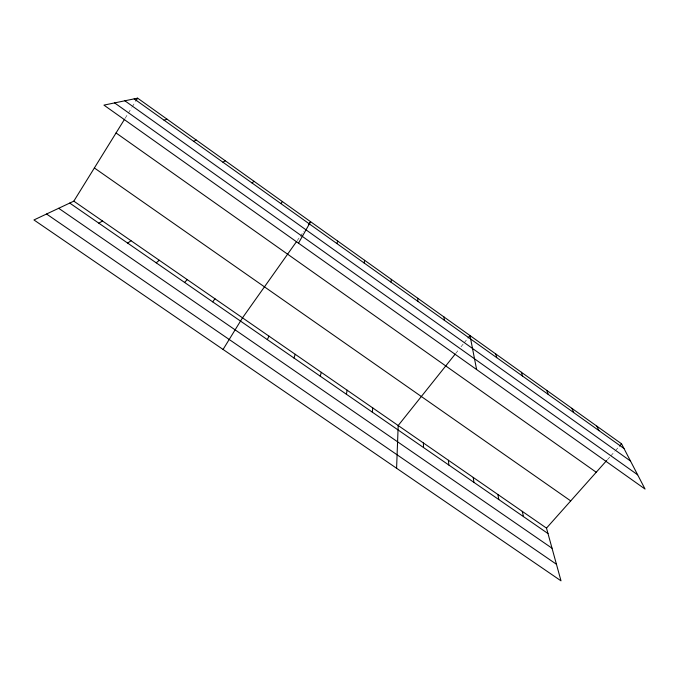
<?xml version="1.0" encoding="UTF-8"?>
<svg xmlns="http://www.w3.org/2000/svg" width="679" height="679" viewBox="0 0 679 679"><rect width="100%" height="100%" fill="white"/><g stroke="black" fill="none" stroke-linecap="round" stroke-linejoin="round"><path stroke-width="0.51" stroke-dasharray="3.4 2.55" d="M125.165 118.256L127.856 113.911M128.399 113.037L131.65 107.783M132.193 106.909L135.444 101.655M297.241 240.595L299.049 238.049M300.271 236.326L303.92 231.174M455.898 353.207L457.799 350.822M461.007 346.799L463.57 343.591M464.215 342.785L467.415 338.762M607.425 459.683L610.166 456.602M610.837 455.855L614.851 451.34M615.522 450.584L618.875 446.824"/><path stroke-width="1.02" d="M396.587 468.264L398.191 425.521L455.261 354.005M391.062 282.218L391.316 279.358M372.313 412.161L372.771 407.935M346.383 394.244L347.139 390.204M364.063 262.951L364.64 260.312M320.242 376.183L321.303 372.338M293.888 357.969L295.255 354.319M336.835 243.523L337.743 241.096M267.314 339.602L268.994 336.147M298.497 243.167L310.617 221.719L308.792 224.299M223.068 349.447L242.513 317.831L296.638 241.444M73.816 201.145L546.493 528.109L561.007 580.842L33.95 219.954L73.816 201.145L124.63 119.122M135.987 100.781L137.616 98.158L621.557 443.811L645.05 489.058L103.929 105.118L137.616 98.158M212.663 301.841L214.997 298.802M468.06 337.964L469.987 335.553L476.616 369.554M280.834 203.547L282.422 201.587M546.493 528.109L606.729 460.464M619.545 446.069L621.557 443.811M184.578 282.43L187.251 279.604M252.028 182.99L253.98 181.268M156.238 262.858L159.259 260.244M127.66 243.099L131.03 240.714M222.967 162.239L225.275 160.77M98.82 223.179L102.546 221.014M193.634 141.308L196.316 140.086M164.038 120.183L167.102 119.215M46.554 214.012L556.449 564.266M58.691 208.283L552.027 548.216M69.733 203.072L547.995 533.558M94.373 167.968L570.716 500.907M116.05 132.965L596.23 472.253M114.607 102.911L637.649 474.799M134.17 98.862L623.976 448.471M124.868 100.789L630.494 461.024M596.816 426.14L598.954 430.613M571.862 408.317L573.721 412.603M546.705 390.349L548.284 394.44M521.345 372.236L522.626 376.132M495.772 353.971L496.756 357.663M522.27 511.346L523.501 516.634M497.843 494.456L498.81 499.566M473.229 477.43L473.917 482.37M443.981 316.974L444.355 320.267M448.42 460.26L448.827 465.03M423.399 442.963L423.526 447.546M417.755 298.251L417.823 301.323"/></g></svg>
